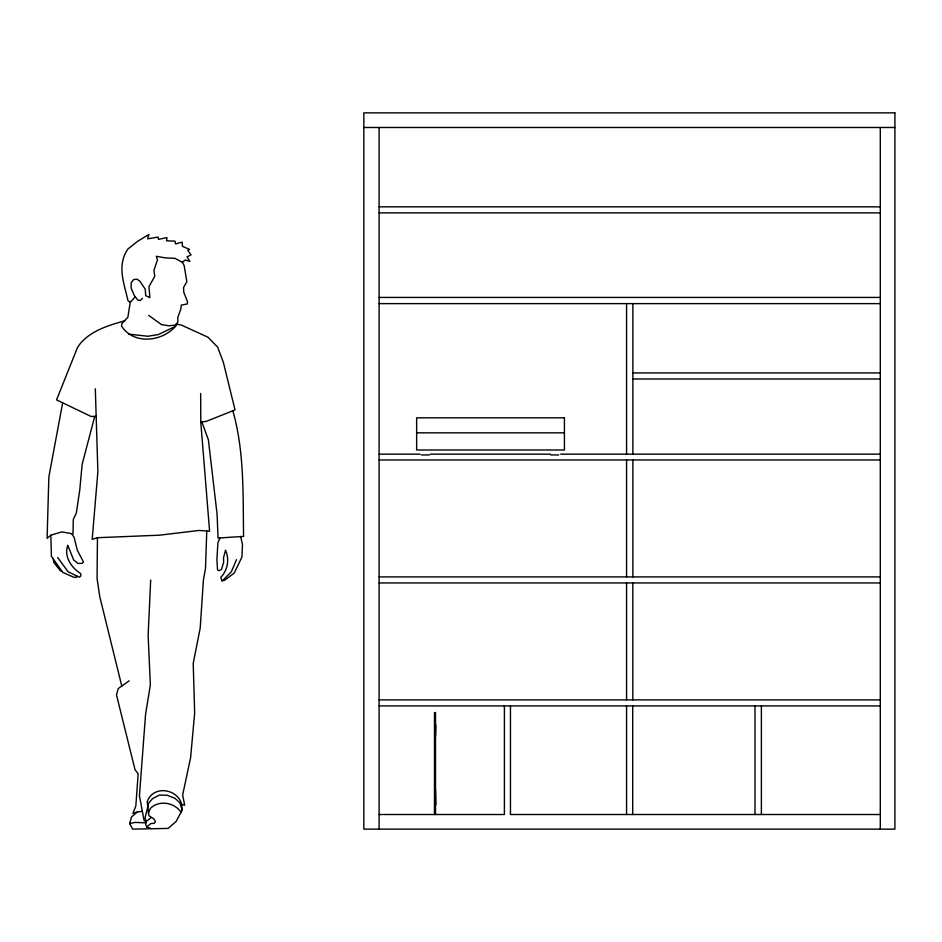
<?xml version="1.0" encoding="UTF-8"?>
<svg xmlns="http://www.w3.org/2000/svg" width="942" height="942" viewBox="0 0 942 942"><rect width="100%" height="100%" fill="white"/><g stroke="black" fill="none" stroke-linecap="round" stroke-linejoin="round"><path stroke-width="1.41" d="M200.67 393.438L200.787 422.204L209.595 531.264L199.221 530.428L159.528 535.186L97.462 537.705L97.061 578.435L99.746 596.569L121.789 686.059M206.769 531.041L205.509 568.25L203.39 580.237L200.21 627.996L193.216 663.38L194.653 713.118L190.602 757.615L182.654 795.013L184.703 805.233L181.712 804.456C177.744 788.513 152.91 784.827 147.211 801.783L148.93 815.666L154.052 819.057L155.465 821.824L154.158 823.296L150.767 823.602L146.764 826.946L145.657 824.438L146.057 821.518L145.056 817.868L148.648 803.126L152.616 798.592L159.328 795.095L167.146 795.225L174.976 798.333L179.816 802.737L182.159 810.144L176.166 821.412L168.171 828.407L132.716 829.137L129.631 823.555L131.48 817.044L137.249 812.016L142.36 811.298M150.685 580.037L148.13 635.308L150.367 684.905L145.574 714.201L139.44 795.849L144.138 820.729L146.057 821.518L151.179 817.621M135.271 296.777L130.208 302.382L127.876 317.277L121.883 323.53L121.542 326.062C134.047 345.749 164.485 341.569 177.131 324.272M62.667 402.811L48.854 476.982L47.1 538.353L50.821 535.233L61.842 531.889L73.005 533.902L73.288 519.525L76.314 513.049L79.764 490.04L82.142 464.3L94.718 416.435M236.477 559.666L231.426 571.676L222.041 581.226L220.781 577.364C227.787 570.11 229.601 559.383 225.515 550.199L223.537 557.688L223.619 562.374L221.488 569.533L218.968 570.687L217.543 569.863L216.907 559.418L217.932 542.616L220.063 537.917L243.566 536.41C242.93 494.444 244.461 451.736 232.862 410.783L235.029 409.888L223.325 362.199L217.626 347.103L208.029 337.236L181.335 325.049L176.272 324.107L174.706 325.226L168.7 325.755L161.365 324.566L148.718 315.382M148.271 813.229L150.261 808.566C158.751 799.711 174.6 802.337 181.052 812.322M176.272 324.107L177.85 321.999L177.767 317.478L180.852 309.011L181.3 305.149L187.199 303.972L187.564 301.923L183.761 292.267L183.525 287.51L186.869 281.729L184.126 265.42L182.312 262.3L175.071 258.355L165.144 257.861L156.278 256.283L157.467 259.839L153.982 270.224L154.724 276.359L148.954 286.662L149.884 297.601L145.727 295.67L145.198 289.135L139.852 281.152L136.955 279.162L133.517 279.633L131.15 282.871L131.15 288.04L134.247 295.47L138.074 300.357L140.452 300.357L142.43 298.355M71.698 533.667L74.088 537.305L77.338 550.293L83.473 561.974L82.213 563.363L77.88 563.422L73.664 559.972L67.777 545.336C63.715 556.616 71.404 567.673 80.647 573.525L80.953 575.786L79.505 577.175L77.338 576.292L76.373 577.446L73.464 577.14L62.749 572.395L51.421 556.357L50.821 535.233M182.312 262.3L185.209 259.957L189.884 261.393L187.011 256.86L191.049 254.858L187.764 250.372L189.566 249.442L182.454 246.345L182.136 242.129L175.565 243.907L174.929 241.14L166.546 240.811L166.97 237.596L158.48 239.362L158.162 237.043L147.67 238.821L148.883 234.511L137.485 241.364L127.829 249.112C116.584 265.715 124.167 283.412 128.018 300.816L130.208 302.382M129.184 680.795L118.221 688.59L116.478 694.89L135.059 769.826L138.168 773.723L135.836 805.94L132.928 813.429L137.249 812.016M175.471 326.332L158.35 334.575L147.929 336.259L128.83 334.151M232.862 410.783L206.31 421.345L200.787 422.204M97.462 537.705L92.186 539.366L97.874 471.648L95.319 388.822M129.631 823.555L135.059 822.39L145.88 822.837M124.662 320.869C107.6 325.543 87.535 331.714 77.527 347.421L56.555 399.879L91.08 416.458L96.461 416.388M220.063 537.917L218.061 538.141L217.072 514.12L208.382 439.796L201.871 422.04M222.807 580.449L224.514 580.343L234.228 573.054L241.964 556.957L242.459 544.405L240.634 536.516M363.836 127.488L894.9 127.488M379.108 206.84L880.287 206.84M379.108 212.868L880.287 212.868M379.108 297.436L880.287 297.436M379.108 303.618L880.287 303.618M632.871 372.938L880.287 372.938M632.871 378.99L880.287 378.99M416.635 432.825L564.423 432.825M379.108 454.162L420.097 454.162M430.353 454.162L550.422 454.162M560.667 454.162L880.287 454.162M421.392 454.927L429.387 454.927M550.799 454.927L558.759 454.927M379.108 459.967L880.287 459.967M379.108 576.904L880.287 576.904M379.108 582.945L880.287 582.945M379.108 699.894L880.287 699.894M379.108 705.923L880.287 705.923M435.498 723.703L435.498 725.187M435.498 736.456L435.828 725.74M435.498 789.667L435.828 804.88M379.108 814.512L504.394 814.512L504.394 705.923M880.287 814.512L510.458 814.512L510.458 705.923M146.764 826.946L150.567 828.407M62.066 571.429L60.264 570.687L53.788 562.35L53.317 559.03M77.338 576.292L68.012 571.712L57.662 557.452M181.712 804.456L182.159 810.144M880.287 127.488L880.287 829.137M761.383 705.923L761.383 814.512M754.989 705.923L754.989 814.512M632.871 303.618L632.871 454.162M632.871 459.967L632.871 576.904M632.824 582.945L632.824 699.894M632.706 705.923L632.706 814.512M626.56 303.618L626.56 454.162M626.56 459.967L626.56 576.904M626.56 582.945L626.56 699.894M626.56 705.923L626.56 814.512M435.498 814.512L435.498 712.576L434.509 712.576L434.509 814.512M435.004 714.213L435.004 812.875M434.674 714.213L434.674 812.875M379.108 127.488L379.108 829.137M894.9 112.863L363.836 112.863L363.836 829.137L894.9 829.137L894.9 112.863M564.423 417.824L416.635 417.824L416.635 449.993L564.423 449.993L564.423 417.824"/></g></svg>
